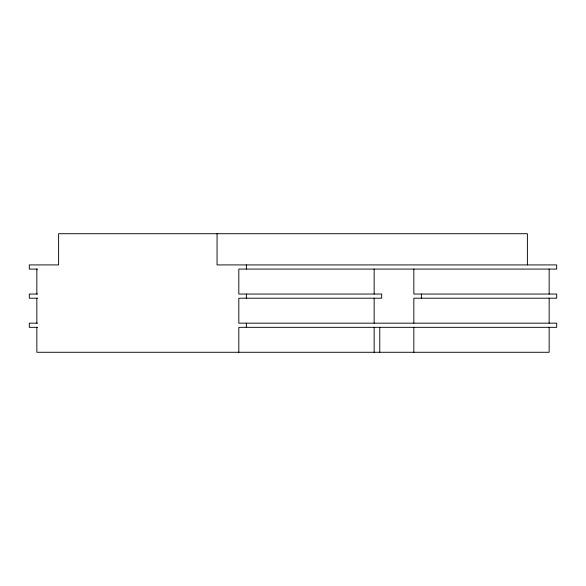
<?xml version="1.0" encoding="UTF-8"?>
<svg xmlns="http://www.w3.org/2000/svg" width="586" height="586" viewBox="0 0 586 586"><rect width="100%" height="100%" fill="white"/><g stroke="black" fill="none" stroke-linecap="round" stroke-linejoin="round"><path stroke-width="0.88" d="M37.541 269.077L29.3 269.077L29.3 264.916L58.607 264.916L58.607 233.719L527.393 233.719L527.393 264.916M37.541 294.04L29.3 294.04L29.3 298.201L37.541 298.201M37.541 323.164L29.3 323.164L29.3 327.325L37.541 327.325M549.155 269.077L549.155 294.04M549.155 298.201L549.155 323.164M549.155 327.325L549.155 352.281L36.845 352.281L36.845 327.325M421.378 294.04L421.378 298.201M413.833 269.077L413.833 294.04L556.7 294.04L556.7 298.201L413.833 298.201L413.833 323.164M413.833 327.325L413.833 352.281M379.765 327.325L379.765 352.281M374.146 269.077L374.146 294.04M374.146 298.201L374.146 323.164M374.146 327.325L374.146 352.281M246.362 264.916L246.362 269.077M246.362 294.04L246.362 298.201M246.362 323.164L246.362 327.325M238.817 352.281L238.817 327.325L556.7 327.325L556.7 323.164L238.817 323.164L238.817 298.201L381.691 298.201L381.691 294.04L238.817 294.04L238.817 269.077L556.7 269.077L556.7 264.916L217.054 264.916L217.054 233.719M36.845 269.077L36.845 294.04M36.845 298.201L36.845 323.164"/></g></svg>
